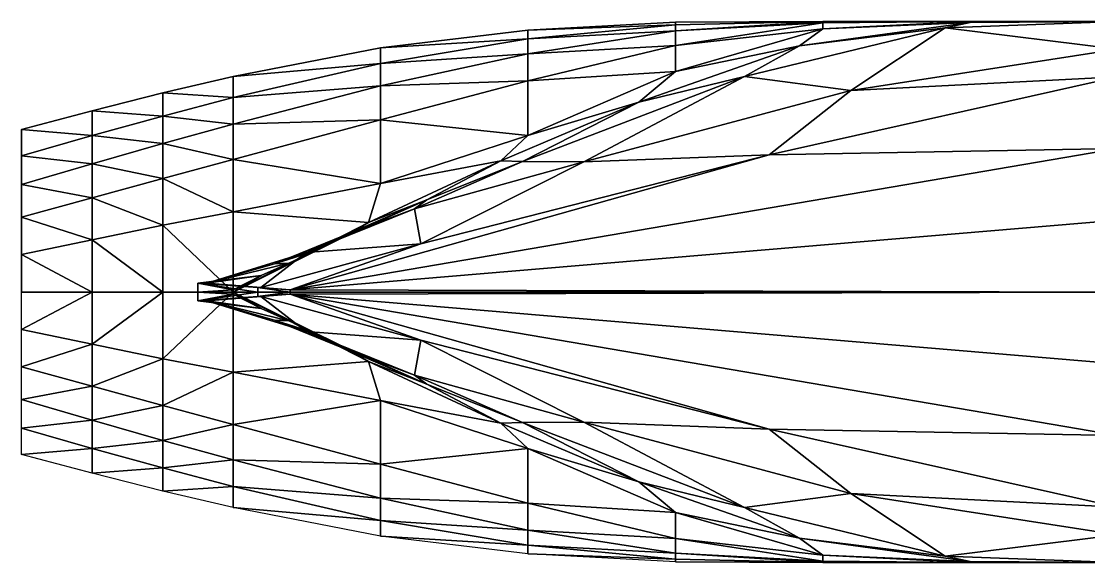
# Model space of a CAD drawing. Header units: metres. Extents: x -5 to 102, y -10 to 10.
# Drawn here: x -5 to 34.46, y -10 to 10 of the extents above; entities that cross this region are included whole.
import ezdxf

# ---------------------------------------------------------------- set-up
doc = ezdxf.new("R2010")
doc.units = ezdxf.units.M

msp = doc.modelspace()

# ---------------------------------------------------------------- linework, layer by layer
for points in [[(13.729, 9.673793, 9.5), (19.178, 9.875626, 8.019), (19.178, 9.964774, 9.5), (13.729, 9.673793, 9.5)], [(13.729, 9.359045, 8.051), (19.178, 9.651012, 6.571), (19.178, 9.875626, 8.019), (13.729, 9.359045, 8.051)], [(13.729, 9.359045, 8.051), (19.178, 9.875626, 8.019), (13.729, 9.673793, 9.5), (13.729, 9.359045, 8.051)], [(19.178, 9.964774, 9.5), (24.627, 9.999938, 8.01), (24.627, 10, 9.5), (19.178, 9.964774, 9.5)], [(19.178, 9.875626, 8.019), (24.627, 9.998494, 6.52), (24.627, 9.999938, 8.01), (19.178, 9.875626, 8.019)], [(19.178, 9.875626, 8.019), (24.627, 9.999938, 8.01), (19.178, 9.964774, 9.5), (19.178, 9.875626, 8.019)], [(19.178, 9.651012, 6.571), (24.627, 9.940899, 5.037), (24.627, 9.998494, 6.52), (19.178, 9.651012, 6.571)], [(19.178, 9.651012, 6.571), (24.627, 9.998494, 6.52), (19.178, 9.875626, 8.019), (19.178, 9.651012, 6.571)], [(19.178, 9.106284, 5.184), (24.627, 9.723361, 3.6), (24.627, 9.940899, 5.037), (19.178, 9.106284, 5.184)], [(19.178, 9.106284, 5.184), (24.627, 9.940899, 5.037), (19.178, 9.651012, 6.571), (19.178, 9.106284, 5.184)], [(23.769, 9.101519, 2.289), (29.146, 9.76679, 1.027), (30.076, 9.960994, 2.05), (23.769, 9.101519, 2.289)], [(23.769, 9.101519, 2.289), (30.076, 9.960994, 2.05), (24.627, 9.723361, 3.6), (23.769, 9.101519, 2.289)], [(24.627, 9.999938, 8.01), (30.076, 9.99995, 8.01), (24.627, 10, 9.5), (24.627, 9.999938, 8.01)], [(24.627, 10, 9.5), (30.076, 9.99995, 8.01), (30.076, 10, 9.5), (24.627, 10, 9.5)], [(24.627, 9.999938, 8.01), (30.076, 9.999468, 6.52), (30.076, 9.99995, 8.01), (24.627, 9.999938, 8.01)], [(24.627, 9.998494, 6.52), (30.076, 9.999468, 6.52), (24.627, 9.999938, 8.01), (24.627, 9.998494, 6.52)], [(24.627, 9.998494, 6.52), (30.076, 9.99745, 5.03), (30.076, 9.999468, 6.52), (24.627, 9.998494, 6.52)], [(24.627, 9.940899, 5.037), (30.076, 9.99745, 5.03), (24.627, 9.998494, 6.52), (24.627, 9.940899, 5.037)], [(24.627, 9.940899, 5.037), (30.076, 9.990415, 3.54), (30.076, 9.99745, 5.03), (24.627, 9.940899, 5.037)], [(24.627, 9.723361, 3.6), (30.076, 9.960994, 2.05), (30.076, 9.990415, 3.54), (24.627, 9.723361, 3.6)], [(24.627, 9.723361, 3.6), (30.076, 9.990415, 3.54), (24.627, 9.940899, 5.037), (24.627, 9.723361, 3.6)], [(29.146, 9.76679, 1.027), (35.525714, 8.975), (35.525714, 10, 1.025), (29.146, 9.76679, 1.027)], [(29.146, 9.76679, 1.027), (35.525714, 10, 1.025), (30.076, 9.960994, 2.05), (29.146, 9.76679, 1.027)], [(30.076, 9.960994, 2.05), (35.525714, 10, 1.025), (35.525714, 10, 2.05), (30.076, 9.960994, 2.05)], [(30.076, 9.960994, 2.05), (35.525714, 10, 2.05), (30.076, 9.990415, 3.54), (30.076, 9.960994, 2.05)], [(30.076, 9.990415, 3.54), (35.525714, 10, 2.05), (35.525714, 10, 3.54), (30.076, 9.990415, 3.54)], [(30.076, 9.990415, 3.54), (35.525714, 10, 3.54), (30.076, 9.99745, 5.03), (30.076, 9.990415, 3.54)], [(30.076, 9.99745, 5.03), (35.525714, 10, 3.54), (35.525714, 10, 5.03), (30.076, 9.99745, 5.03)], [(30.076, 9.99745, 5.03), (35.525714, 10, 5.03), (30.076, 9.999468, 6.52), (30.076, 9.99745, 5.03)], [(30.076, 9.999468, 6.52), (35.525714, 10, 5.03), (35.525714, 10, 6.52), (30.076, 9.999468, 6.52)], [(30.076, 9.999468, 6.52), (35.525714, 10, 6.52), (30.076, 9.99995, 8.01), (30.076, 9.999468, 6.52)], [(30.076, 9.99995, 8.01), (35.525714, 10, 6.52), (35.525714, 10, 8.01), (30.076, 9.99995, 8.01)], [(30.076, 9.99995, 8.01), (35.525714, 10, 8.01), (30.076, 10, 9.5), (30.076, 9.99995, 8.01)], [(30.076, 10, 9.5), (35.525714, 10, 8.01), (35.525714, 10, 9.5), (30.076, 10, 9.5)], [(8.279, 9.019786, 9.5), (13.729, 9.359045, 8.051), (13.729, 9.673793, 9.5), (8.279, 9.019786, 9.5)], [(13.729, 8.805733, 6.675), (19.178, 9.106284, 5.184), (19.178, 9.651012, 6.571), (13.729, 8.805733, 6.675)], [(13.729, 8.805733, 6.675), (19.178, 9.651012, 6.571), (13.729, 9.359045, 8.051), (13.729, 8.805733, 6.675)], [(19.178, 8.14165, 3.883), (23.769, 9.101519, 2.289), (24.627, 9.723361, 3.6), (19.178, 8.14165, 3.883)], [(19.178, 8.14165, 3.883), (24.627, 9.723361, 3.6), (19.178, 9.106284, 5.184), (19.178, 8.14165, 3.883)], [(21.739, 7.96575, 1.42), (25.659574, 7.446417), (29.146, 9.76679, 1.027), (21.739, 7.96575, 1.42)], [(21.739, 7.96575, 1.42), (29.146, 9.76679, 1.027), (23.769, 9.101519, 2.289), (21.739, 7.96575, 1.42)], [(25.659574, 7.446417), (35.525714, 8.975), (29.146, 9.76679, 1.027), (25.659574, 7.446417)], [(8.279, 8.438436, 8.093), (13.729, 8.805733, 6.675), (13.729, 9.359045, 8.051), (8.279, 8.438436, 8.093)], [(8.279, 8.438436, 8.093), (13.729, 9.359045, 8.051), (8.279, 9.019786, 9.5), (8.279, 8.438436, 8.093)], [(13.729, 7.802091, 5.392), (19.178, 8.14165, 3.883), (19.178, 9.106284, 5.184), (13.729, 7.802091, 5.392)], [(13.729, 7.802091, 5.392), (19.178, 9.106284, 5.184), (13.729, 8.805733, 6.675), (13.729, 7.802091, 5.392)], [(17.823, 7.011894, 2.781), (21.739, 7.96575, 1.42), (23.769, 9.101519, 2.289), (17.823, 7.011894, 2.781)], [(17.823, 7.011894, 2.781), (23.769, 9.101519, 2.289), (19.178, 8.14165, 3.883), (17.823, 7.011894, 2.781)], [(2.83016, 7.962976, 9.499975), (8.279, 8.438436, 8.093), (8.279, 9.019786, 9.5), (2.83016, 7.962976, 9.499975)], [(8.279, 7.612616, 6.795), (13.729, 7.802091, 5.392), (13.729, 8.805733, 6.675), (8.279, 7.612616, 6.795)], [(8.279, 7.612616, 6.795), (13.729, 8.805733, 6.675), (8.279, 8.438436, 8.093), (8.279, 7.612616, 6.795)], [(25.659574, 7.446417), (35.525714, 7.95), (35.525714, 8.975), (25.659574, 7.446417)], [(2.830086, 7.181536, 8.138291), (8.279, 7.612616, 6.795), (8.279, 8.438436, 8.093), (2.830086, 7.181536, 8.138291)], [(2.830086, 7.181536, 8.138291), (8.279, 8.438436, 8.093), (2.83016, 7.962976, 9.499975), (2.830086, 7.181536, 8.138291)], [(0.229901, 7.356186, 9.499983), (2.830086, 7.181536, 8.138291), (2.83016, 7.962976, 9.499975), (0.229901, 7.356186, 9.499983)], [(13.524, 4.818252, 2.009), (15.793434, 4.815604, 0.440133), (21.739, 7.96575, 1.42), (13.524, 4.818252, 2.009)], [(13.524, 4.818252, 2.009), (21.739, 7.96575, 1.42), (17.823, 7.011894, 2.781), (13.524, 4.818252, 2.009)], [(13.729, 5.783962, 4.224), (17.823, 7.011894, 2.781), (19.178, 8.14165, 3.883), (13.729, 5.783962, 4.224)], [(13.729, 5.783962, 4.224), (19.178, 8.14165, 3.883), (13.729, 7.802091, 5.392), (13.729, 5.783962, 4.224)], [(15.793434, 4.815604, 0.440133), (25.659574, 7.446417), (21.739, 7.96575, 1.42), (15.793434, 4.815604, 0.440133)], [(22.648779, 5.068129), (35.525714, 5.3), (35.525714, 7.95), (22.648779, 5.068129)], [(22.648779, 5.068129), (35.525714, 7.95), (25.659574, 7.446417), (22.648779, 5.068129)], [(2.830098, 6.204042, 6.925004), (8.279, 7.612616, 6.795), (2.830086, 7.181536, 8.138291), (2.830098, 6.204042, 6.925004)], [(2.830098, 6.204042, 6.925004), (8.279, 6.367302, 5.623), (8.279, 7.612616, 6.795), (2.830098, 6.204042, 6.925004)], [(8.279, 6.367302, 5.623), (13.729, 5.783962, 4.224), (13.729, 7.802091, 5.392), (8.279, 6.367302, 5.623)], [(8.279, 6.367302, 5.623), (13.729, 7.802091, 5.392), (8.279, 7.612616, 6.795), (8.279, 6.367302, 5.623)], [(-2.384983, 6.697586, 9.499992), (0.229986, 6.50152, 8.161154), (0.229901, 7.356186, 9.499983), (-2.384983, 6.697586, 9.499992)], [(0.229986, 6.50152, 8.161154), (2.830086, 7.181536, 8.138291), (0.229901, 7.356186, 9.499983), (0.229986, 6.50152, 8.161154)], [(0.229986, 6.50152, 8.161154), (2.830098, 6.204042, 6.925004), (2.830086, 7.181536, 8.138291), (0.229986, 6.50152, 8.161154)], [(15.793434, 4.815604, 0.440133), (22.648779, 5.068129), (25.659574, 7.446417), (15.793434, 4.815604, 0.440133)], [(12.731, 4.846459, 3.251), (13.524, 4.818252, 2.009), (17.823, 7.011894, 2.781), (12.731, 4.846459, 3.251)], [(12.731, 4.846459, 3.251), (17.823, 7.011894, 2.781), (13.729, 5.783962, 4.224), (12.731, 4.846459, 3.251)], [(-4.999833, 6.000007, 9.5), (-2.384951, 5.7794, 8.184685), (-2.384983, 6.697586, 9.499992), (-4.999833, 6.000007, 9.5)], [(-2.384951, 5.7794, 8.184685), (0.229986, 6.50152, 8.161154), (-2.384983, 6.697586, 9.499992), (-2.384951, 5.7794, 8.184685)], [(-2.384951, 5.7794, 8.184685), (0.230033, 5.48285, 6.989146), (0.229986, 6.50152, 8.161154), (-2.384951, 5.7794, 8.184685)], [(0.230033, 5.48285, 6.989146), (2.830098, 6.204042, 6.925004), (0.229986, 6.50152, 8.161154), (0.230033, 5.48285, 6.989146)], [(2.830064, 4.90132, 5.865351), (8.279, 4.012355, 4.589), (8.279, 6.367302, 5.623), (2.830064, 4.90132, 5.865351)], [(2.830064, 4.90132, 5.865351), (8.279, 6.367302, 5.623), (2.830098, 6.204042, 6.925004), (2.830064, 4.90132, 5.865351)], [(8.279, 4.012355, 4.589), (13.729, 5.783962, 4.224), (8.279, 6.367302, 5.623), (8.279, 4.012355, 4.589)], [(-4.999816, 5.025805, 8.208678), (-2.384951, 5.7794, 8.184685), (-4.999833, 6.000007, 9.5), (-4.999816, 5.025805, 8.208678)], [(0.230033, 5.48285, 6.989146), (2.830064, 4.90132, 5.865351), (2.830098, 6.204042, 6.925004), (0.230033, 5.48285, 6.989146)], [(-4.999816, 5.025805, 8.208678), (-2.385001, 4.734216, 7.054786), (-2.384951, 5.7794, 8.184685), (-4.999816, 5.025805, 8.208678)], [(-2.385001, 4.734216, 7.054786), (0.230033, 5.48285, 6.989146), (-2.384951, 5.7794, 8.184685), (-2.385001, 4.734216, 7.054786)], [(8.279, 4.012355, 4.589), (12.731, 4.846459, 3.251), (13.729, 5.783962, 4.224), (8.279, 4.012355, 4.589)], [(-2.385001, 4.734216, 7.054786), (0.230094, 4.196197, 5.984203), (0.230033, 5.48285, 6.989146), (-2.385001, 4.734216, 7.054786)], [(0.230094, 4.196197, 5.984203), (2.830064, 4.90132, 5.865351), (0.230033, 5.48285, 6.989146), (0.230094, 4.196197, 5.984203)], [(4.94, 0.083), (35.525714, 2.65), (35.525714, 5.3), (4.94, 0.083)], [(4.94, 0.083), (35.525714, 5.3), (22.648779, 5.068129), (4.94, 0.083)], [(-4.999799, 3.966783, 7.121395), (-2.385001, 4.734216, 7.054786), (-4.999816, 5.025805, 8.208678), (-4.999799, 3.966783, 7.121395)], [(0.230094, 4.196197, 5.984203), (2.830023, 2.96281, 4.967773), (2.830064, 4.90132, 5.865351), (0.230094, 4.196197, 5.984203)], [(2.830023, 2.96281, 4.967773), (8.279, 4.012355, 4.589), (2.830064, 4.90132, 5.865351), (2.830023, 2.96281, 4.967773)], [(9.771844, 1.775634, 0.088439), (4.94, 0.083), (22.648779, 5.068129), (9.771844, 1.775634, 0.088439)], [(7.829, 2.570598, 3.724), (9.984118, 3.411192, 2.6331), (12.731, 4.846459, 3.251), (7.829, 2.570598, 3.724)], [(7.829, 2.570598, 3.724), (12.731, 4.846459, 3.251), (8.279, 4.012355, 4.589), (7.829, 2.570598, 3.724)], [(9.984118, 3.411192, 2.6331), (9.531884, 3.07731, 1.73095), (13.524, 4.818252, 2.009), (9.984118, 3.411192, 2.6331)], [(9.531884, 3.07731, 1.73095), (15.793434, 4.815604, 0.440133), (13.524, 4.818252, 2.009), (9.531884, 3.07731, 1.73095)], [(9.531884, 3.07731, 1.73095), (9.771844, 1.775634, 0.088439), (15.793434, 4.815604, 0.440133), (9.531884, 3.07731, 1.73095)], [(9.771844, 1.775634, 0.088439), (22.648779, 5.068129), (15.793434, 4.815604, 0.440133), (9.771844, 1.775634, 0.088439)], [(9.984118, 3.411192, 2.6331), (13.524, 4.818252, 2.009), (12.731, 4.846459, 3.251), (9.984118, 3.411192, 2.6331)], [(-4.999799, 3.966783, 7.121395), (-2.384943, 3.48256, 6.105318), (-2.385001, 4.734216, 7.054786), (-4.999799, 3.966783, 7.121395)], [(-2.384943, 3.48256, 6.105318), (0.230094, 4.196197, 5.984203), (-2.385001, 4.734216, 7.054786), (-2.384943, 3.48256, 6.105318)], [(-4.999891, 2.764322, 6.227795), (-2.384943, 3.48256, 6.105318), (-4.999799, 3.966783, 7.121395), (-4.999891, 2.764322, 6.227795)], [(-2.384943, 3.48256, 6.105318), (0.229998, 2.473162, 5.152003), (0.230094, 4.196197, 5.984203), (-2.384943, 3.48256, 6.105318)], [(0.229998, 2.473162, 5.152003), (2.830023, 2.96281, 4.967773), (0.230094, 4.196197, 5.984203), (0.229998, 2.473162, 5.152003)], [(2.830023, 2.96281, 4.967773), (7.829, 2.570598, 3.724), (8.279, 4.012355, 4.589), (2.830023, 2.96281, 4.967773)], [(-4.999891, 2.764322, 6.227795), (-2.384924, 1.926837, 5.339131), (-2.384943, 3.48256, 6.105318), (-4.999891, 2.764322, 6.227795)], [(-2.384924, 1.926837, 5.339131), (0.229998, 2.473162, 5.152003), (-2.384943, 3.48256, 6.105318), (-2.384924, 1.926837, 5.339131)], [(6.911116, 2.022565, 3.269249), (7.173215, 2.190194, 2.379579), (9.984118, 3.411192, 2.6331), (6.911116, 2.022565, 3.269249)], [(6.911116, 2.022565, 3.269249), (9.984118, 3.411192, 2.6331), (7.829, 2.570598, 3.724), (6.911116, 2.022565, 3.269249)], [(7.173215, 2.190194, 2.379579), (9.531884, 3.07731, 1.73095), (9.984118, 3.411192, 2.6331), (7.173215, 2.190194, 2.379579)], [(-4.999941, 1.388915, 5.527876), (-2.384924, 1.926837, 5.339131), (-4.999891, 2.764322, 6.227795), (-4.999941, 1.388915, 5.527876)], [(0.229998, 2.473162, 5.152003), (2.83, 0, 4.220444), (2.830023, 2.96281, 4.967773), (0.229998, 2.473162, 5.152003)], [(2.83, 0, 4.220444), (7.829, 2.570598, 3.724), (2.830023, 2.96281, 4.967773), (2.83, 0, 4.220444)], [(7.173215, 2.190194, 2.379579), (5.53186, 1.454182, 1.607636), (9.531884, 3.07731, 1.73095), (7.173215, 2.190194, 2.379579)], [(5.53186, 1.454182, 1.607636), (9.771844, 1.775634, 0.088439), (9.531884, 3.07731, 1.73095), (5.53186, 1.454182, 1.607636)], [(-2.384924, 1.926837, 5.339131), (0.23, 0, 4.639037), (0.229998, 2.473162, 5.152003), (-2.384924, 1.926837, 5.339131)], [(0.23, 0, 4.639037), (2.83, 0, 4.220444), (0.229998, 2.473162, 5.152003), (0.23, 0, 4.639037)], [(2.83, 0, 4.220444), (6.911116, 2.022565, 3.269249), (7.829, 2.570598, 3.724), (2.83, 0, 4.220444)], [(4.94, 0.083), (35.525714, 0), (35.525714, 2.65), (4.94, 0.083)], [(2.83, 0, 4.220444), (5.909169, 1.532548, 3.035529), (6.911116, 2.022565, 3.269249), (2.83, 0, 4.220444)], [(5.909169, 1.532548, 3.035529), (4.352671, 1.037825, 2.268245), (7.173215, 2.190194, 2.379579), (5.909169, 1.532548, 3.035529)], [(4.352671, 1.037825, 2.268245), (5.53186, 1.454182, 1.607636), (7.173215, 2.190194, 2.379579), (4.352671, 1.037825, 2.268245)], [(5.909169, 1.532548, 3.035529), (7.173215, 2.190194, 2.379579), (6.911116, 2.022565, 3.269249), (5.909169, 1.532548, 3.035529)], [(-4.999941, 1.388915, 5.527876), (-2.385, 0, 4.835518), (-2.384924, 1.926837, 5.339131), (-4.999941, 1.388915, 5.527876)], [(-2.385, 0, 4.835518), (0.23, 0, 4.639037), (-2.384924, 1.926837, 5.339131), (-2.385, 0, 4.835518)], [(5.53186, 1.454182, 1.607636), (3.85738, 0.166, 0.11738), (9.771844, 1.775634, 0.088439), (5.53186, 1.454182, 1.607636)], [(3.85738, 0.166, 0.11738), (4.94, 0.083), (9.771844, 1.775634, 0.088439), (3.85738, 0.166, 0.11738)], [(-5, 0, 5.032), (-2.385, 0, 4.835518), (-4.999941, 1.388915, 5.527876), (-5, 0, 5.032)], [(4.352671, 1.037825, 2.268245), (1.862, 0.332, 1.574), (5.53186, 1.454182, 1.607636), (4.352671, 1.037825, 2.268245)], [(1.862, 0.332, 1.574), (3.85738, 0.166, 0.11738), (5.53186, 1.454182, 1.607636), (1.862, 0.332, 1.574)], [(2.83, 0, 4.220444), (4.887367, 1.067526, 2.910067), (5.909169, 1.532548, 3.035529), (2.83, 0, 4.220444)], [(4.887367, 1.067526, 2.910067), (4.352671, 1.037825, 2.268245), (5.909169, 1.532548, 3.035529), (4.887367, 1.067526, 2.910067)], [(3.859539, 0.608745, 2.849153), (1.862, 0.332, 2.238), (4.887367, 1.067526, 2.910067), (3.859539, 0.608745, 2.849153)], [(4.887367, 1.067526, 2.910067), (1.862, 0.332, 2.238), (4.352671, 1.037825, 2.268245), (4.887367, 1.067526, 2.910067)], [(1.862, 0.332, 2.238), (1.862, 0.332, 1.574), (4.352671, 1.037825, 2.268245), (1.862, 0.332, 2.238)], [(2.83, 0, 4.220444), (3.859539, 0.608745, 2.849153), (4.887367, 1.067526, 2.910067), (2.83, 0, 4.220444)], [(2.83, 0.083, 2.831778), (1.53, 0.332, 2.238), (3.859539, 0.608745, 2.849153), (2.83, 0.083, 2.831778)], [(3.859539, 0.608745, 2.849153), (1.53, 0.332, 2.238), (1.862, 0.332, 2.238), (3.859539, 0.608745, 2.849153)], [(2.83, 0, 4.220444), (2.83, 0.083, 2.831778), (3.859539, 0.608745, 2.849153), (2.83, 0, 4.220444)], [(-5, 0, 5.032), (-2.385, 0, 4.835518), (-4.999941, -1.388915, 5.527876), (-5, 0, 5.032)], [(-4.999941, -1.388915, 5.527876), (-2.385, 0, 4.835518), (-2.384924, -1.926837, 5.339131), (-4.999941, -1.388915, 5.527876)], [(-2.385, 0, 4.835518), (0.23, 0, 4.639037), (-2.384924, -1.926837, 5.339131), (-2.385, 0, 4.835518)], [(-2.384924, -1.926837, 5.339131), (0.23, 0, 4.639037), (0.229998, -2.473162, 5.152003), (-2.384924, -1.926837, 5.339131)], [(0.23, 0, 4.639037), (2.83, 0, 4.220444), (0.229998, -2.473162, 5.152003), (0.23, 0, 4.639037)], [(0.229998, -2.473162, 5.152003), (2.83, 0, 4.220444), (2.830023, -2.96281, 4.967773), (0.229998, -2.473162, 5.152003)], [(2.83, 0.083, 2.831778), (1.53, 0, 2.238), (1.53, 0.332, 2.238), (2.83, 0.083, 2.831778)], [(1.53, 0, 2.238), (1.53, 0, 1.574), (1.53, 0.332, 2.238), (1.53, 0, 2.238)], [(1.53, 0.332, 2.238), (1.53, 0, 1.574), (1.53, 0.332, 1.574), (1.53, 0.332, 2.238)], [(1.53, 0.332, 2.238), (1.53, 0.332, 1.574), (1.862, 0.332, 2.238), (1.53, 0.332, 2.238)], [(1.862, 0.332, 2.238), (1.53, 0.332, 1.574), (1.862, 0.332, 1.574), (1.862, 0.332, 2.238)], [(1.53, 0, 1.574), (3.74, 0), (1.53, 0.332, 1.574), (1.53, 0, 1.574)], [(1.53, 0.332, 1.574), (3.74, 0), (3.74, 0.166), (1.53, 0.332, 1.574)], [(1.53, 0.332, 1.574), (3.74, 0.166), (1.862, 0.332, 1.574), (1.53, 0.332, 1.574)], [(2.83, 0, 2.831778), (1.53, 0, 2.238), (2.83, 0.083, 2.831778), (2.83, 0, 2.831778)], [(2.83, 0, 2.831778), (1.53, 0, 2.238), (2.83, -0.083, 2.831778), (2.83, 0, 2.831778)], [(2.83, -0.083, 2.831778), (1.53, 0, 2.238), (1.53, -0.332, 2.238), (2.83, -0.083, 2.831778)], [(1.53, 0, 2.238), (1.53, 0, 1.574), (1.53, -0.332, 2.238), (1.53, 0, 2.238)], [(1.53, -0.332, 2.238), (1.53, 0, 1.574), (1.53, -0.332, 1.574), (1.53, -0.332, 2.238)], [(1.53, 0, 1.574), (3.74, 0), (1.53, -0.332, 1.574), (1.53, 0, 1.574)], [(1.53, -0.332, 1.574), (3.74, 0), (3.74, -0.166), (1.53, -0.332, 1.574)], [(1.862, 0.332, 1.574), (3.74, 0.166), (3.85738, 0.166, 0.11738), (1.862, 0.332, 1.574)], [(2.83, 0, 4.220444), (2.83, 0, 2.831778), (2.83, 0.083, 2.831778), (2.83, 0, 4.220444)], [(2.83, 0, 4.220444), (2.83, 0, 2.831778), (2.83, -0.083, 2.831778), (2.83, 0, 4.220444)], [(2.83, 0, 4.220444), (2.83, -0.083, 2.831778), (3.859539, -0.608745, 2.849153), (2.83, 0, 4.220444)], [(2.83, 0, 4.220444), (3.859539, -0.608745, 2.849153), (4.887367, -1.067526, 2.910067), (2.83, 0, 4.220444)], [(2.83, 0, 4.220444), (4.887367, -1.067526, 2.910067), (5.909169, -1.532548, 3.035529), (2.83, 0, 4.220444)], [(2.83, 0, 4.220444), (5.909169, -1.532548, 3.035529), (6.911116, -2.022565, 3.269249), (2.83, 0, 4.220444)], [(2.83, 0, 4.220444), (6.911116, -2.022565, 3.269249), (7.829, -2.570598, 3.724), (2.83, 0, 4.220444)], [(2.83, 0, 4.220444), (7.829, -2.570598, 3.724), (2.830023, -2.96281, 4.967773), (2.83, 0, 4.220444)], [(3.74, 0), (4.94, 0), (3.74, 0.166), (3.74, 0)], [(3.74, 0.166), (4.94, 0), (4.94, 0.083), (3.74, 0.166)], [(3.74, 0.166), (4.94, 0.083), (3.85738, 0.166, 0.11738), (3.74, 0.166)], [(3.74, 0), (4.94, 0), (3.74, -0.166), (3.74, 0)], [(3.74, -0.166), (4.94, 0), (4.94, -0.083), (3.74, -0.166)], [(4.94, 0), (35.525714, 0), (4.94, 0.083), (4.94, 0)], [(4.94, 0), (35.525714, 0), (4.94, -0.083), (4.94, 0)], [(4.94, -0.083), (35.525714, 0), (35.525714, -2.65), (4.94, -0.083)], [(2.83, -0.083, 2.831778), (1.53, -0.332, 2.238), (3.859539, -0.608745, 2.849153), (2.83, -0.083, 2.831778)], [(1.53, -0.332, 1.574), (3.74, -0.166), (1.862, -0.332, 1.574), (1.53, -0.332, 1.574)], [(3.859539, -0.608745, 2.849153), (1.53, -0.332, 2.238), (1.862, -0.332, 2.238), (3.859539, -0.608745, 2.849153)], [(1.53, -0.332, 2.238), (1.53, -0.332, 1.574), (1.862, -0.332, 2.238), (1.53, -0.332, 2.238)], [(1.862, -0.332, 2.238), (1.53, -0.332, 1.574), (1.862, -0.332, 1.574), (1.862, -0.332, 2.238)], [(1.862, -0.332, 1.574), (3.74, -0.166), (3.85738, -0.166, 0.11738), (1.862, -0.332, 1.574)], [(1.862, -0.332, 1.574), (3.85738, -0.166, 0.11738), (5.53186, -1.454182, 1.607636), (1.862, -0.332, 1.574)], [(3.859539, -0.608745, 2.849153), (1.862, -0.332, 2.238), (4.887367, -1.067526, 2.910067), (3.859539, -0.608745, 2.849153)], [(4.887367, -1.067526, 2.910067), (1.862, -0.332, 2.238), (4.352671, -1.037825, 2.268245), (4.887367, -1.067526, 2.910067)], [(1.862, -0.332, 2.238), (1.862, -0.332, 1.574), (4.352671, -1.037825, 2.268245), (1.862, -0.332, 2.238)], [(4.352671, -1.037825, 2.268245), (1.862, -0.332, 1.574), (5.53186, -1.454182, 1.607636), (4.352671, -1.037825, 2.268245)], [(3.74, -0.166), (4.94, -0.083), (3.85738, -0.166, 0.11738), (3.74, -0.166)], [(3.85738, -0.166, 0.11738), (4.94, -0.083), (9.771844, -1.775634, 0.088439), (3.85738, -0.166, 0.11738)], [(5.53186, -1.454182, 1.607636), (3.85738, -0.166, 0.11738), (9.771844, -1.775634, 0.088439), (5.53186, -1.454182, 1.607636)], [(9.771844, -1.775634, 0.088439), (4.94, -0.083), (22.648779, -5.068129), (9.771844, -1.775634, 0.088439)], [(4.94, -0.083), (35.525714, -2.65), (35.525714, -5.3), (4.94, -0.083)], [(4.94, -0.083), (35.525714, -5.3), (22.648779, -5.068129), (4.94, -0.083)], [(4.887367, -1.067526, 2.910067), (4.352671, -1.037825, 2.268245), (5.909169, -1.532548, 3.035529), (4.887367, -1.067526, 2.910067)], [(5.909169, -1.532548, 3.035529), (4.352671, -1.037825, 2.268245), (7.173215, -2.190194, 2.379579), (5.909169, -1.532548, 3.035529)], [(4.352671, -1.037825, 2.268245), (5.53186, -1.454182, 1.607636), (7.173215, -2.190194, 2.379579), (4.352671, -1.037825, 2.268245)], [(-4.999941, -1.388915, 5.527876), (-2.384924, -1.926837, 5.339131), (-4.999891, -2.764322, 6.227795), (-4.999941, -1.388915, 5.527876)], [(7.173215, -2.190194, 2.379579), (5.53186, -1.454182, 1.607636), (9.531884, -3.07731, 1.73095), (7.173215, -2.190194, 2.379579)], [(5.53186, -1.454182, 1.607636), (9.771844, -1.775634, 0.088439), (9.531884, -3.07731, 1.73095), (5.53186, -1.454182, 1.607636)], [(5.909169, -1.532548, 3.035529), (7.173215, -2.190194, 2.379579), (6.911116, -2.022565, 3.269249), (5.909169, -1.532548, 3.035529)], [(-4.999891, -2.764322, 6.227795), (-2.384924, -1.926837, 5.339131), (-2.384943, -3.48256, 6.105318), (-4.999891, -2.764322, 6.227795)], [(-2.384924, -1.926837, 5.339131), (0.229998, -2.473162, 5.152003), (-2.384943, -3.48256, 6.105318), (-2.384924, -1.926837, 5.339131)], [(9.531884, -3.07731, 1.73095), (9.771844, -1.775634, 0.088439), (15.793434, -4.815604, 0.440133), (9.531884, -3.07731, 1.73095)], [(9.771844, -1.775634, 0.088439), (22.648779, -5.068129), (15.793434, -4.815604, 0.440133), (9.771844, -1.775634, 0.088439)], [(6.911116, -2.022565, 3.269249), (7.173215, -2.190194, 2.379579), (9.984118, -3.411192, 2.6331), (6.911116, -2.022565, 3.269249)], [(6.911116, -2.022565, 3.269249), (9.984118, -3.411192, 2.6331), (7.829, -2.570598, 3.724), (6.911116, -2.022565, 3.269249)], [(7.173215, -2.190194, 2.379579), (9.531884, -3.07731, 1.73095), (9.984118, -3.411192, 2.6331), (7.173215, -2.190194, 2.379579)], [(-2.384943, -3.48256, 6.105318), (0.229998, -2.473162, 5.152003), (0.230094, -4.196197, 5.984203), (-2.384943, -3.48256, 6.105318)], [(0.229998, -2.473162, 5.152003), (2.830023, -2.96281, 4.967773), (0.230094, -4.196197, 5.984203), (0.229998, -2.473162, 5.152003)], [(2.830023, -2.96281, 4.967773), (7.829, -2.570598, 3.724), (8.279, -4.012355, 4.589), (2.830023, -2.96281, 4.967773)], [(7.829, -2.570598, 3.724), (9.984118, -3.411192, 2.6331), (12.731, -4.846459, 3.251), (7.829, -2.570598, 3.724)], [(7.829, -2.570598, 3.724), (12.731, -4.846459, 3.251), (8.279, -4.012355, 4.589), (7.829, -2.570598, 3.724)], [(-4.999891, -2.764322, 6.227795), (-2.384943, -3.48256, 6.105318), (-4.999799, -3.966783, 7.121395), (-4.999891, -2.764322, 6.227795)], [(0.230094, -4.196197, 5.984203), (2.830023, -2.96281, 4.967773), (2.830064, -4.90132, 5.865351), (0.230094, -4.196197, 5.984203)], [(2.830023, -2.96281, 4.967773), (8.279, -4.012355, 4.589), (2.830064, -4.90132, 5.865351), (2.830023, -2.96281, 4.967773)], [(9.984118, -3.411192, 2.6331), (9.531884, -3.07731, 1.73095), (13.524, -4.818252, 2.009), (9.984118, -3.411192, 2.6331)], [(9.531884, -3.07731, 1.73095), (15.793434, -4.815604, 0.440133), (13.524, -4.818252, 2.009), (9.531884, -3.07731, 1.73095)], [(-4.999799, -3.966783, 7.121395), (-2.384943, -3.48256, 6.105318), (-2.385001, -4.734216, 7.054786), (-4.999799, -3.966783, 7.121395)], [(-2.384943, -3.48256, 6.105318), (0.230094, -4.196197, 5.984203), (-2.385001, -4.734216, 7.054786), (-2.384943, -3.48256, 6.105318)], [(9.984118, -3.411192, 2.6331), (13.524, -4.818252, 2.009), (12.731, -4.846459, 3.251), (9.984118, -3.411192, 2.6331)], [(-4.999799, -3.966783, 7.121395), (-2.385001, -4.734216, 7.054786), (-4.999816, -5.025805, 8.208678), (-4.999799, -3.966783, 7.121395)], [(-2.385001, -4.734216, 7.054786), (0.230094, -4.196197, 5.984203), (0.230033, -5.48285, 6.989146), (-2.385001, -4.734216, 7.054786)], [(0.230094, -4.196197, 5.984203), (2.830064, -4.90132, 5.865351), (0.230033, -5.48285, 6.989146), (0.230094, -4.196197, 5.984203)], [(2.830064, -4.90132, 5.865351), (8.279, -4.012355, 4.589), (8.279, -6.367302, 5.623), (2.830064, -4.90132, 5.865351)], [(8.279, -4.012355, 4.589), (12.731, -4.846459, 3.251), (13.729, -5.783962, 4.224), (8.279, -4.012355, 4.589)], [(8.279, -4.012355, 4.589), (13.729, -5.783962, 4.224), (8.279, -6.367302, 5.623), (8.279, -4.012355, 4.589)], [(-4.999816, -5.025805, 8.208678), (-2.385001, -4.734216, 7.054786), (-2.384951, -5.7794, 8.184685), (-4.999816, -5.025805, 8.208678)], [(-2.385001, -4.734216, 7.054786), (0.230033, -5.48285, 6.989146), (-2.384951, -5.7794, 8.184685), (-2.385001, -4.734216, 7.054786)], [(-4.999816, -5.025805, 8.208678), (-2.384951, -5.7794, 8.184685), (-4.999833, -6.000007, 9.5), (-4.999816, -5.025805, 8.208678)], [(0.230033, -5.48285, 6.989146), (2.830064, -4.90132, 5.865351), (2.830098, -6.204042, 6.925004), (0.230033, -5.48285, 6.989146)], [(2.830064, -4.90132, 5.865351), (8.279, -6.367302, 5.623), (2.830098, -6.204042, 6.925004), (2.830064, -4.90132, 5.865351)], [(12.731, -4.846459, 3.251), (13.524, -4.818252, 2.009), (17.823, -7.011894, 2.781), (12.731, -4.846459, 3.251)], [(12.731, -4.846459, 3.251), (17.823, -7.011894, 2.781), (13.729, -5.783962, 4.224), (12.731, -4.846459, 3.251)], [(13.524, -4.818252, 2.009), (15.793434, -4.815604, 0.440133), (21.739, -7.96575, 1.42), (13.524, -4.818252, 2.009)], [(13.524, -4.818252, 2.009), (21.739, -7.96575, 1.42), (17.823, -7.011894, 2.781), (13.524, -4.818252, 2.009)], [(15.793434, -4.815604, 0.440133), (22.648779, -5.068129), (25.659574, -7.446417), (15.793434, -4.815604, 0.440133)], [(15.793434, -4.815604, 0.440133), (25.659574, -7.446417), (21.739, -7.96575, 1.42), (15.793434, -4.815604, 0.440133)], [(22.648779, -5.068129), (35.525714, -5.3), (35.525714, -7.95), (22.648779, -5.068129)], [(22.648779, -5.068129), (35.525714, -7.95), (25.659574, -7.446417), (22.648779, -5.068129)], [(-2.384951, -5.7794, 8.184685), (0.230033, -5.48285, 6.989146), (0.229986, -6.50152, 8.161154), (-2.384951, -5.7794, 8.184685)], [(0.230033, -5.48285, 6.989146), (2.830098, -6.204042, 6.925004), (0.229986, -6.50152, 8.161154), (0.230033, -5.48285, 6.989146)], [(-4.999833, -6.000007, 9.5), (-2.384951, -5.7794, 8.184685), (-2.384983, -6.697586, 9.499992), (-4.999833, -6.000007, 9.5)], [(-2.384951, -5.7794, 8.184685), (0.229986, -6.50152, 8.161154), (-2.384983, -6.697586, 9.499992), (-2.384951, -5.7794, 8.184685)], [(8.279, -6.367302, 5.623), (13.729, -5.783962, 4.224), (13.729, -7.802091, 5.392), (8.279, -6.367302, 5.623)], [(13.729, -5.783962, 4.224), (17.823, -7.011894, 2.781), (19.178, -8.14165, 3.883), (13.729, -5.783962, 4.224)], [(13.729, -5.783962, 4.224), (19.178, -8.14165, 3.883), (13.729, -7.802091, 5.392), (13.729, -5.783962, 4.224)], [(0.229986, -6.50152, 8.161154), (2.830098, -6.204042, 6.925004), (2.830086, -7.181536, 8.138291), (0.229986, -6.50152, 8.161154)], [(2.830098, -6.204042, 6.925004), (8.279, -7.612616, 6.795), (2.830086, -7.181536, 8.138291), (2.830098, -6.204042, 6.925004)], [(2.830098, -6.204042, 6.925004), (8.279, -6.367302, 5.623), (8.279, -7.612616, 6.795), (2.830098, -6.204042, 6.925004)], [(-2.384983, -6.697586, 9.499992), (0.229986, -6.50152, 8.161154), (0.229901, -7.356186, 9.499983), (-2.384983, -6.697586, 9.499992)], [(0.229986, -6.50152, 8.161154), (2.830086, -7.181536, 8.138291), (0.229901, -7.356186, 9.499983), (0.229986, -6.50152, 8.161154)], [(8.279, -6.367302, 5.623), (13.729, -7.802091, 5.392), (8.279, -7.612616, 6.795), (8.279, -6.367302, 5.623)], [(17.823, -7.011894, 2.781), (21.739, -7.96575, 1.42), (23.769, -9.101519, 2.289), (17.823, -7.011894, 2.781)], [(17.823, -7.011894, 2.781), (23.769, -9.101519, 2.289), (19.178, -8.14165, 3.883), (17.823, -7.011894, 2.781)], [(0.229901, -7.356186, 9.499983), (2.830086, -7.181536, 8.138291), (2.83016, -7.962976, 9.499975), (0.229901, -7.356186, 9.499983)], [(2.830086, -7.181536, 8.138291), (8.279, -7.612616, 6.795), (8.279, -8.438436, 8.093), (2.830086, -7.181536, 8.138291)], [(2.830086, -7.181536, 8.138291), (8.279, -8.438436, 8.093), (2.83016, -7.962976, 9.499975), (2.830086, -7.181536, 8.138291)], [(21.739, -7.96575, 1.42), (25.659574, -7.446417), (29.146, -9.76679, 1.027), (21.739, -7.96575, 1.42)], [(25.659574, -7.446417), (35.525714, -7.95), (35.525714, -8.975), (25.659574, -7.446417)], [(25.659574, -7.446417), (35.525714, -8.975), (29.146, -9.76679, 1.027), (25.659574, -7.446417)], [(8.279, -7.612616, 6.795), (13.729, -7.802091, 5.392), (13.729, -8.805733, 6.675), (8.279, -7.612616, 6.795)], [(8.279, -7.612616, 6.795), (13.729, -8.805733, 6.675), (8.279, -8.438436, 8.093), (8.279, -7.612616, 6.795)], [(13.729, -7.802091, 5.392), (19.178, -8.14165, 3.883), (19.178, -9.106284, 5.184), (13.729, -7.802091, 5.392)], [(13.729, -7.802091, 5.392), (19.178, -9.106284, 5.184), (13.729, -8.805733, 6.675), (13.729, -7.802091, 5.392)], [(2.83016, -7.962976, 9.499975), (8.279, -8.438436, 8.093), (8.279, -9.019786, 9.5), (2.83016, -7.962976, 9.499975)], [(19.178, -8.14165, 3.883), (23.769, -9.101519, 2.289), (24.627, -9.723361, 3.6), (19.178, -8.14165, 3.883)], [(19.178, -8.14165, 3.883), (24.627, -9.723361, 3.6), (19.178, -9.106284, 5.184), (19.178, -8.14165, 3.883)], [(21.739, -7.96575, 1.42), (29.146, -9.76679, 1.027), (23.769, -9.101519, 2.289), (21.739, -7.96575, 1.42)], [(8.279, -8.438436, 8.093), (13.729, -8.805733, 6.675), (13.729, -9.359045, 8.051), (8.279, -8.438436, 8.093)], [(8.279, -8.438436, 8.093), (13.729, -9.359045, 8.051), (8.279, -9.019786, 9.5), (8.279, -8.438436, 8.093)], [(8.279, -9.019786, 9.5), (13.729, -9.359045, 8.051), (13.729, -9.673793, 9.5), (8.279, -9.019786, 9.5)], [(13.729, -8.805733, 6.675), (19.178, -9.106284, 5.184), (19.178, -9.651012, 6.571), (13.729, -8.805733, 6.675)], [(13.729, -8.805733, 6.675), (19.178, -9.651012, 6.571), (13.729, -9.359045, 8.051), (13.729, -8.805733, 6.675)], [(29.146, -9.76679, 1.027), (35.525714, -8.975), (35.525714, -10, 1.025), (29.146, -9.76679, 1.027)], [(13.729, -9.359045, 8.051), (19.178, -9.651012, 6.571), (19.178, -9.875626, 8.019), (13.729, -9.359045, 8.051)], [(13.729, -9.359045, 8.051), (19.178, -9.875626, 8.019), (13.729, -9.673793, 9.5), (13.729, -9.359045, 8.051)], [(19.178, -9.106284, 5.184), (24.627, -9.723361, 3.6), (24.627, -9.940899, 5.037), (19.178, -9.106284, 5.184)], [(19.178, -9.106284, 5.184), (24.627, -9.940899, 5.037), (19.178, -9.651012, 6.571), (19.178, -9.106284, 5.184)], [(23.769, -9.101519, 2.289), (29.146, -9.76679, 1.027), (30.076, -9.960994, 2.05), (23.769, -9.101519, 2.289)], [(23.769, -9.101519, 2.289), (30.076, -9.960994, 2.05), (24.627, -9.723361, 3.6), (23.769, -9.101519, 2.289)], [(13.729, -9.673793, 9.5), (19.178, -9.875626, 8.019), (19.178, -9.964774, 9.5), (13.729, -9.673793, 9.5)], [(19.178, -9.651012, 6.571), (24.627, -9.940899, 5.037), (24.627, -9.998494, 6.52), (19.178, -9.651012, 6.571)], [(19.178, -9.651012, 6.571), (24.627, -9.998494, 6.52), (19.178, -9.875626, 8.019), (19.178, -9.651012, 6.571)], [(24.627, -9.723361, 3.6), (30.076, -9.960994, 2.05), (30.076, -9.990415, 3.54), (24.627, -9.723361, 3.6)], [(24.627, -9.723361, 3.6), (30.076, -9.990415, 3.54), (24.627, -9.940899, 5.037), (24.627, -9.723361, 3.6)], [(29.146, -9.76679, 1.027), (35.525714, -10, 1.025), (30.076, -9.960994, 2.05), (29.146, -9.76679, 1.027)], [(19.178, -9.875626, 8.019), (24.627, -9.998494, 6.52), (24.627, -9.999938, 8.01), (19.178, -9.875626, 8.019)], [(19.178, -9.875626, 8.019), (24.627, -9.999938, 8.01), (19.178, -9.964774, 9.5), (19.178, -9.875626, 8.019)], [(19.178, -9.964774, 9.5), (24.627, -9.999938, 8.01), (24.627, -10, 9.5), (19.178, -9.964774, 9.5)], [(24.627, -9.940899, 5.037), (30.076, -9.990415, 3.54), (30.076, -9.99745, 5.03), (24.627, -9.940899, 5.037)], [(24.627, -9.940899, 5.037), (30.076, -9.99745, 5.03), (24.627, -9.998494, 6.52), (24.627, -9.940899, 5.037)], [(24.627, -9.998494, 6.52), (30.076, -9.99745, 5.03), (30.076, -9.999468, 6.52), (24.627, -9.998494, 6.52)], [(24.627, -9.998494, 6.52), (30.076, -9.999468, 6.52), (24.627, -9.999938, 8.01), (24.627, -9.998494, 6.52)], [(24.627, -9.999938, 8.01), (30.076, -9.999468, 6.52), (30.076, -9.99995, 8.01), (24.627, -9.999938, 8.01)], [(24.627, -9.999938, 8.01), (30.076, -9.99995, 8.01), (24.627, -10, 9.5), (24.627, -9.999938, 8.01)], [(24.627, -10, 9.5), (30.076, -9.99995, 8.01), (30.076, -10, 9.5), (24.627, -10, 9.5)], [(30.076, -9.960994, 2.05), (35.525714, -10, 1.025), (35.525714, -10, 2.05), (30.076, -9.960994, 2.05)], [(30.076, -9.960994, 2.05), (35.525714, -10, 2.05), (30.076, -9.990415, 3.54), (30.076, -9.960994, 2.05)], [(30.076, -9.990415, 3.54), (35.525714, -10, 2.05), (35.525714, -10, 3.54), (30.076, -9.990415, 3.54)], [(30.076, -9.990415, 3.54), (35.525714, -10, 3.54), (30.076, -9.99745, 5.03), (30.076, -9.990415, 3.54)], [(30.076, -9.99745, 5.03), (35.525714, -10, 3.54), (35.525714, -10, 5.03), (30.076, -9.99745, 5.03)], [(30.076, -9.99745, 5.03), (35.525714, -10, 5.03), (30.076, -9.999468, 6.52), (30.076, -9.99745, 5.03)], [(30.076, -9.999468, 6.52), (35.525714, -10, 5.03), (35.525714, -10, 6.52), (30.076, -9.999468, 6.52)], [(30.076, -9.999468, 6.52), (35.525714, -10, 6.52), (30.076, -9.99995, 8.01), (30.076, -9.999468, 6.52)], [(30.076, -9.99995, 8.01), (35.525714, -10, 6.52), (35.525714, -10, 8.01), (30.076, -9.99995, 8.01)], [(30.076, -9.99995, 8.01), (35.525714, -10, 8.01), (30.076, -10, 9.5), (30.076, -9.99995, 8.01)], [(30.076, -10, 9.5), (35.525714, -10, 8.01), (35.525714, -10, 9.5), (30.076, -10, 9.5)]]:
    msp.add_3dface(points)

# ---------------------------------------------------------------- meshes
mesh = msp.add_polymesh((23, 12))
for k, corner in enumerate([(-5, 0, 5.032), (-5, 0, 5.032), (-5, 0, 5.032), (-5, 0, 5.032), (-5, 0, 5.032), (-5, 0, 5.032), (-5, 0, 5.032), (-4.999941, 1.388915, 5.527876), (-4.999891, 2.764322, 6.227795), (-4.999799, 3.966783, 7.121395), (-4.999816, 5.025805, 8.208678), (-4.999833, 6.000007, 9.5), (-2.385, 0, 4.835518), (-2.385, 0, 4.835518), (-2.385, 0, 4.835518), (-2.385, 0, 4.835518), (-2.385, 0, 4.835518), (-2.385, 0, 4.835518), (-2.385, 0, 4.835518), (-2.384924, 1.926837, 5.339131), (-2.384943, 3.48256, 6.105318), (-2.385001, 4.734216, 7.054786), (-2.384951, 5.7794, 8.184685), (-2.384983, 6.697586, 9.499992), (0.23, 0, 4.639037), (0.23, 0, 4.639037), (0.23, 0, 4.639037), (0.23, 0, 4.639037), (0.23, 0, 4.639037), (0.23, 0, 4.639037), (0.23, 0, 4.639037), (0.229998, 2.473162, 5.152003), (0.230094, 4.196197, 5.984203), (0.230033, 5.48285, 6.989146), (0.229986, 6.50152, 8.161154), (0.229901, 7.356186, 9.499983), (2.83, 0, 4.220444), (2.83, 0, 4.220444), (2.83, 0, 4.220444), (2.83, 0, 4.220444), (2.83, 0, 4.220444), (2.83, 0, 4.220444), (2.83, 0, 4.220444), (2.830023, 2.96281, 4.967773), (2.830064, 4.90132, 5.865351), (2.830098, 6.204042, 6.925004), (2.830086, 7.181536, 8.138291), (2.83016, 7.962976, 9.499975), (2.83, 0, 2.831778), (2.83, 0.083, 2.831778), (3.859539, 0.608745, 2.849153), (4.887367, 1.067526, 2.910067), (5.909169, 1.532548, 3.035529), (6.911116, 2.022565, 3.269249), (7.829, 2.570598, 3.724), (8.279, 4.012355, 4.589), (8.279, 6.367302, 5.623), (8.279, 7.612616, 6.795), (8.279, 8.438436, 8.093), (8.279, 9.019786, 9.5), (1.53, 0, 2.238), (1.53, 0.332, 2.238), (1.862, 0.332, 2.238), (4.352671, 1.037825, 2.268245), (7.173215, 2.190194, 2.379579), (9.984118, 3.411192, 2.6331), (12.731, 4.846459, 3.251), (13.729, 5.783962, 4.224), (13.729, 7.802091, 5.392), (13.729, 8.805733, 6.675), (13.729, 9.359045, 8.051), (13.729, 9.673793, 9.5), (1.53, 0, 1.574), (1.53, 0.332, 1.574), (1.862, 0.332, 1.574), (5.53186, 1.454182, 1.607636), (9.531884, 3.07731, 1.73095), (13.524, 4.818252, 2.009), (17.823, 7.011894, 2.781), (19.178, 8.14165, 3.883), (19.178, 9.106284, 5.184), (19.178, 9.651012, 6.571), (19.178, 9.875626, 8.019), (19.178, 9.964774, 9.5), (3.74, 0), (3.74, 0.166), (3.85738, 0.166, 0.11738), (9.771844, 1.775634, 0.088439), (15.793434, 4.815604, 0.440133), (21.739, 7.96575, 1.42), (23.769, 9.101519, 2.289), (24.627, 9.723361, 3.6), (24.627, 9.940899, 5.037), (24.627, 9.998494, 6.52), (24.627, 9.999938, 8.01), (24.627, 10, 9.5), (4.94, 0), (4.94, 0.083), (4.94, 0.083), (22.648779, 5.068129), (25.659574, 7.446417), (29.146, 9.76679, 1.027), (30.076, 9.960994, 2.05), (30.076, 9.990415, 3.54), (30.076, 9.99745, 5.03), (30.076, 9.999468, 6.52), (30.076, 9.99995, 8.01), (30.076, 10, 9.5), (35.525714, 0), (35.525714, 2.65), (35.525714, 5.3), (35.525714, 7.95), (35.525714, 8.975), (35.525714, 10, 1.025), (35.525714, 10, 2.05), (35.525714, 10, 3.54), (35.525714, 10, 5.03), (35.525714, 10, 6.52), (35.525714, 10, 8.01), (35.525714, 10, 9.5), (40.975, 0), (40.975, 2.65), (40.975, 5.3), (40.975, 7.95), (40.975, 8.975), (40.975, 10, 1.025), (40.975, 10, 2.05), (40.975, 10, 3.54), (40.975, 10, 5.03), (40.975, 10, 6.52), (40.975, 10, 8.01), (40.975, 10, 9.5), (46.843571, 0), (46.843571, 2.65), (46.843571, 5.3), (46.843571, 7.95), (46.843571, 8.975), (46.843571, 10, 1.025), (46.843571, 10, 2.05), (46.843571, 10, 3.54), (46.843571, 10, 5.03), (46.843571, 10, 6.52), (46.843571, 10, 8.01), (46.843571, 10, 9.5), (52.712143, 0), (52.712143, 2.65), (52.712143, 5.3), (52.712143, 7.95), (52.712143, 8.975), (52.712143, 10, 1.025), (52.712143, 10, 2.05), (52.712143, 10, 3.54), (52.712143, 10, 5.03), (52.712143, 10, 6.52), (52.712143, 10, 8.01), (52.712143, 10, 9.5), (58.580714, 0), (58.580714, 2.65), (58.580714, 5.3), (58.580714, 7.95), (58.580714, 8.975), (58.580714, 10, 1.025), (58.580714, 10, 2.05), (58.580714, 10, 3.54), (58.580714, 10, 5.03), (58.580714, 10, 6.52), (58.580714, 10, 8.01), (58.580714, 10, 9.5), (64.449286, 0), (64.449286, 2.65), (64.449286, 5.3), (64.449286, 7.95), (64.449286, 8.975), (64.449286, 10, 1.025), (64.449286, 10, 2.05), (64.449286, 10, 3.54), (64.449286, 10, 5.03), (64.449286, 10, 6.52), (64.449286, 10, 8.01), (64.449286, 10, 9.5), (70.459429, 0), (70.459435, 2.438935, 0.000362), (70.459371, 4.891428), (70.459384, 7.435328, 0.002324), (70.459365, 8.250078, 0.22826), (70.459466, 9.341213, 1.215295), (70.459507, 9.545172, 2.147147), (70.459514, 9.825287, 3.575545), (70.459356, 9.976396, 5.034452), (70.459429, 10, 6.52), (70.459429, 10, 8.01), (70.459429, 10, 9.5), (76.469571, 0), (76.469624, 2.065776, 0.000847), (76.469618, 4.184754), (76.46952, 6.213962, 0.038906), (76.469583, 7.069755, 0.613557), (76.46952, 8.109196, 1.578684), (76.469573, 8.420108, 2.388255), (76.469629, 8.945943, 3.748965), (76.469472, 9.390394, 5.138682), (76.469593, 9.722624, 6.561285), (76.469557, 9.924592, 8.01744), (76.469537, 9.998203, 9.5), (82.479714, 0), (82.479696, 1.592664, 0.001222), (82.479762, 3.302325), (82.47974, 4.776058, 0.190036), (82.479688, 5.645931, 1.095015), (82.47964, 6.509216, 2.060693), (82.479801, 6.857199, 2.724293), (82.479669, 7.526738, 4.01853), (82.479619, 8.181726, 5.338023), (82.479729, 8.781259, 6.687875), (82.479721, 9.288288, 8.073533), (82.479647, 9.669385, 9.500003), (88.489857, 0), (88.489876, 1.045971, 0.0013), (88.489887, 2.296849), (88.489848, 3.263749, 0.60719), (88.489903, 4.063961, 1.649714), (88.489918, 4.617577, 2.64321), (88.489818, 4.935025, 3.138705), (88.48991, 5.642891, 4.362533), (88.489895, 6.428087, 5.605429), (88.489933, 7.245435, 6.871938), (88.489758, 8.050204, 8.167747), (88.489826, 8.79473, 9.500008), (94.5, 0), (94.5, 0.1), (94.5, 1.92, 1.043), (94.5, 1.92, 3.129), (94.500001, 1.967696, 3.540572), (94.500002, 2.095375, 3.952383), (94.500005, 2.285745, 4.363885), (94.500008, 2.527264, 4.775596), (94.500019, 3.412978, 5.9311), (94.500033, 4.537804, 7.10048), (94.50005, 5.84889, 8.288435), (94.500069, 7.318608, 9.500009), (98.433934, 0), (99.9, 0.1), (99.9, 1.92, 1.043), (99.9, 1.92, 3.129), (99.9, 0.1, 4.046571), (99.9, 0.1, 4.076622), (99.9, 0.1, 4.172), (99.899933, 0.534719, 5.217656), (99.899998, 1.23719, 6.276783), (99.899907, 2.25623, 7.341191), (99.900038, 3.554146, 8.414381), (99.90007, 5.086799, 9.500004), (98.433934, 0), (100, 0.1), (101.8, 0.96, 1.043), (101.8, 0.96, 3.129), (100.065326, 0.1, 4.046571), (99.969948, 0.1, 4.076622), (100, 0.1, 4.172), (100.342546, 0.208981, 5.259167), (100.71384, 0.531608, 6.335542), (101.11384, 1.061463, 7.401142), (101.542546, 1.792195, 8.455967), (102, 2.7175, 9.5), (98.433934, 0), (100, 0), (101.8, 0, 1.043), (101.8, 0, 3.129), (100.065326, 0, 4.046571), (99.969948, 0, 4.076622), (100, 0, 4.172), (100.342546, 0, 5.259167), (100.71384, 0, 6.335542), (101.11384, 0, 7.401142), (101.542546, 0, 8.455967), (102, 0, 9.5)]):
    mesh.set_mesh_vertex(divmod(k, 12), corner)

doc.saveas('drawing.dxf')
